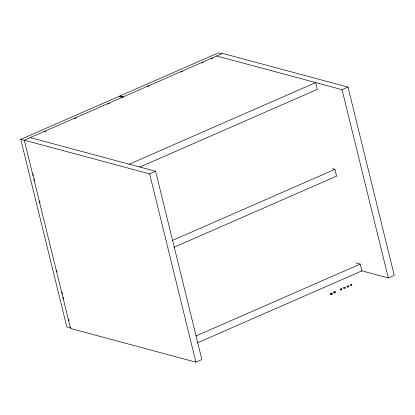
<?xml version="1.0" encoding="UTF-8"?>
<svg xmlns="http://www.w3.org/2000/svg" width="415" height="415" viewBox="0 0 415 415"><rect width="100%" height="100%" fill="white"/><g stroke="black" fill="none" stroke-linecap="round" stroke-linejoin="round"><path stroke-width="0.62" d="M341.716 288.757L341.104 289.291L340.342 289.089L341.716 288.757L341.836 289.841L340.528 289.841M350.447 285.499L351.868 285.416L351.635 284.415L350.535 284.586L350.312 284.996L351.412 284.825L351.635 284.415M70.768 327.949L66.81 326.885L20.75 139.362L119.261 96.249L123.219 97.312M120.231 97.219L119.919 95.958L218.43 52.845L221.823 53.753M30.238 137.588L155.615 171.281L201.861 359.551L195.911 362.155L70.529 328.467L24.288 140.197L222.627 53.385L348.003 87.077L394.25 275.347L388.3 277.951L361.475 270.746M44.291 131.856L46.07 131.078M74.555 118.607L76.339 117.829M107.791 104.066L109.57 103.283M147.616 86.631L149.395 85.853M180.847 72.091L182.626 71.307M201.617 62.997L203.397 62.219M211.111 58.842L212.895 58.064M129.221 164.19L315.659 82.585L317.325 89.365L139.793 167.069M24.288 140.197L149.665 173.885L155.615 171.281M216.677 55.989L342.053 89.681L348.003 87.077M172.23 240.56L334.915 169.356L336.581 176.131L173.895 247.34M195.771 336.067L360.241 264.08L361.906 270.86L197.436 342.847M330.729 294.448L330.439 293.431L331.315 293.104L331.979 293.379L332.161 294.131L330.729 294.448L330.62 294.183M330.439 293.431L330.548 293.695L331.979 293.379M333.816 292.238L335.216 291.911L335.138 291.657L333.738 291.984L333.997 292.99L334.739 292.954L335.398 292.668L335.138 291.657M347.007 286.443L348.107 286.272L348.33 285.862L346.956 286.194L347.189 287.196L347.905 287.154L348.564 286.864L348.33 285.862M343.698 287.891L344.803 287.72L345.021 287.31L343.651 287.642L343.885 288.643L344.595 288.601L345.259 288.311L345.021 287.31M348.009 286.62L348.512 286.615M119.919 95.958L123.312 96.871M332.42 168.682L334.915 169.356M20.75 139.362L24.708 140.426M355.883 262.913L360.241 264.08M331.715 293.089L332.161 294.131M342.053 89.681L388.3 277.951M341.104 289.291L341.291 290.049M334.552 292.202L334.739 292.954M331.315 293.67L331.502 294.422M149.665 173.885L195.911 362.155M32.899 173.776L33.366 175.664M34.139 178.813L34.601 180.701M39.55 200.834L40.011 202.722M56.549 270.056L57.011 271.944M61.96 292.077L62.421 293.965M63.194 297.114L63.661 299.002M68.605 319.135L69.066 321.023"/></g></svg>
